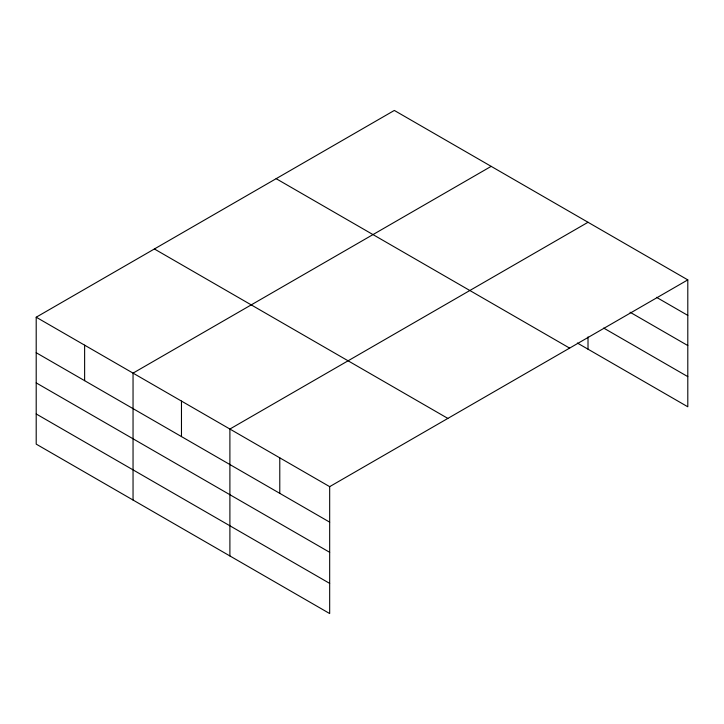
<?xml version="1.0" encoding="UTF-8"?>
<svg xmlns="http://www.w3.org/2000/svg" width="724" height="724" viewBox="0 0 724 724"><rect width="100%" height="100%" fill="white"/><g stroke="black" fill="none" stroke-linecap="round" stroke-linejoin="round"><path stroke-width="1.09" d="M577.363 343.031L687.8 406.788L687.8 279.88L394.327 110.446L36.2 317.212L36.2 444.12L329.673 613.554L329.673 486.646L36.2 317.212M491.171 166.357L133.044 373.122L133.044 500.031M588.015 222.277L229.897 429.033L229.897 555.951M329.673 486.646L687.8 279.88M656.496 297.32L687.8 315.392M630.079 312.234L687.8 345.556M603.671 328.062L687.8 376.634M276.143 178.674L569.616 348.108M154.384 248.975L447.857 418.409M36.2 352.715L329.673 522.149M36.2 382.878L329.673 552.312M36.2 413.956L329.673 583.39M588.015 336.895L588.015 349.185M279.781 457.839L279.781 493.352M181.471 401.078L181.471 436.59M84.627 345.167L84.627 380.67"/></g></svg>
